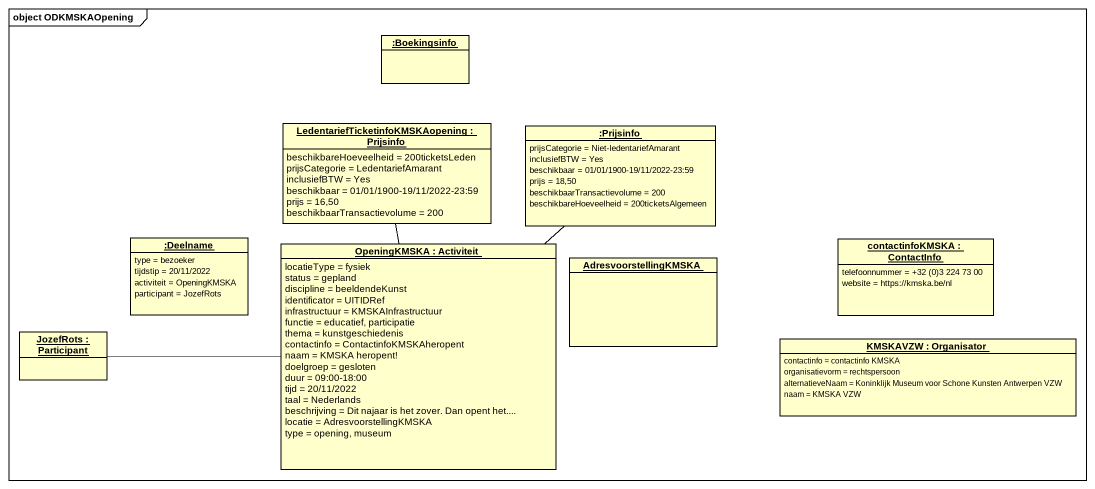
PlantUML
@startuml
mainframe object ODKMSKAOpening
hide circle
hide empty members
object ":Boekingsinfo" as Boekingsinfo
object "LedentariefTicketinfoKMSKAopening : Prijsinfo" as LedentariefTicketinfoKMSKAop {
  beschikbareHoeveelheid = 200ticketsLeden
  prijsCategorie = LedentariefAmarant
  inclusiefBTW = Yes
  beschikbaar = 01/01/1900-19/11/2022-23:59
  prijs = 16,50
  beschikbaarTransactievolume = 200
}
object ":Prijsinfo" as Prijsinfo {
  prijsCategorie = Niet-ledentariefAmarant
  inclusiefBTW = Yes
  beschikbaar = 01/01/1900-19/11/2022-23:59
  prijs = 18,50
  beschikbaarTransactievolume = 200
  beschikbareHoeveelheid = 200ticketsAlgemeen
}
object ":Deelname" as Deelname {
  type = bezoeker
  tijdstip = 20/11/2022
  activiteit = OpeningKMSKA
  participant = JozefRots
}
object "OpeningKMSKA : Activiteit" as OpeningKMSKA {
  locatieType = fysiek
  status = gepland
  discipline = beeldendeKunst
  identificator = UITIDRef
  infrastructuur = KMSKAInfrastructuur
  functie = educatief, participatie
  thema = kunstgeschiedenis
  contactinfo = ContactinfoKMSKAheropent
  naam = KMSKA heropent!
  doelgroep = gesloten
  duur = 09:00-18:00
  tijd = 20/11/2022
  taal = Nederlands
  beschrijving = Dit najaar is het zover. Dan opent het....
  locatie = AdresvoorstellingKMSKA
  type = opening, museum
}
object AdresvoorstellingKMSKA
object "contactinfoKMSKA : ContactInfo" as contactinfoKMSKA {
  telefoonnummer = +32 (0)3 224 73 00
  website = https://kmska.be/nl
}
object "JozefRots : Participant" as JozefRots
object "KMSKAVZW : Organisator" as KMSKAVZW {
  contactinfo = contactinfo KMSKA
  organisatievorm = rechtspersoon
  alternatieveNaam = Koninklijk Museum voor Schone Kunsten Antwerpen VZW
  naam = KMSKA VZW
}
LedentariefTicketinfoKMSKAop -- OpeningKMSKA
Prijsinfo -- OpeningKMSKA
OpeningKMSKA -left- JozefRots
@enduml
